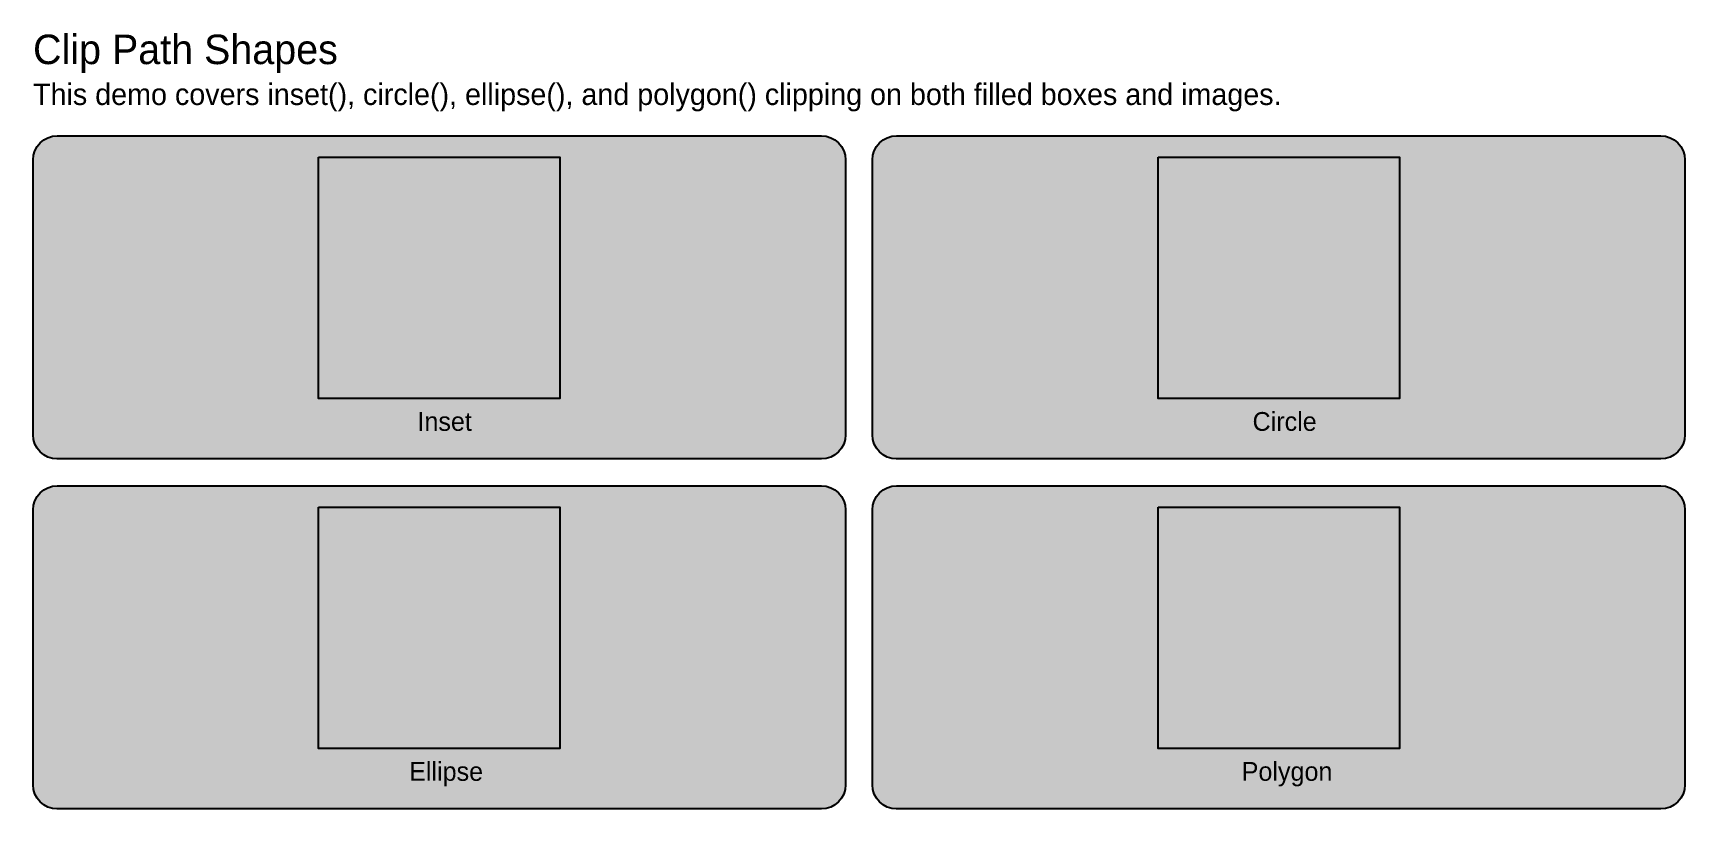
# Model space of a CAD drawing. Extents: x 24 to 1256, y 24 to 603.
import ezdxf

# ---------------------------------------------------------------- set-up
doc = ezdxf.new("R2010")
doc.units = 0

msp = doc.modelspace()

# ---------------------------------------------------------------- hatches: boundary and pattern name
at = {"true_color": 0xffffff}
for points in [[(42, 526), (612, 526), (612, 526), (615.5, 525.7), (618.9, 524.6), (622, 523), (624.7, 520.7), (627, 518), (628.6, 514.9), (629.7, 511.5), (630, 508), (630, 303), (630, 303), (629.7, 299.5), (628.6, 296.1), (627, 293), (624.7, 290.3), (622, 288), (618.9, 286.4), (615.5, 285.3), (612, 285), (42, 285), (42, 285), (38.5, 285.3), (35.1, 286.4), (32, 288), (29.3, 290.3), (27, 293), (25.4, 296.1), (24.3, 299.5), (24, 303), (24, 508), (24, 508), (24.3, 511.5), (25.4, 514.9), (27, 518), (29.3, 520.7), (32, 523), (35.1, 524.6), (38.5, 525.7), (42, 526)], [(668, 526), (1238, 526), (1238, 526), (1241.5, 525.7), (1244.9, 524.6), (1248, 523), (1250.7, 520.7), (1253, 518), (1254.6, 514.9), (1255.7, 511.5), (1256, 508), (1256, 303), (1256, 303), (1255.7, 299.5), (1254.6, 296.1), (1253, 293), (1250.7, 290.3), (1248, 288), (1244.9, 286.4), (1241.5, 285.3), (1238, 285), (668, 285), (668, 285), (664.5, 285.3), (661.1, 286.4), (658, 288), (655.3, 290.3), (653, 293), (651.4, 296.1), (650.3, 299.5), (650, 303), (650, 508), (650, 508), (650.3, 511.5), (651.4, 514.9), (653, 518), (655.3, 520.7), (658, 523), (661.1, 524.6), (664.5, 525.7), (668, 526)], [(42, 265), (612, 265), (612, 265), (615.5, 264.7), (618.9, 263.6), (622, 262), (624.7, 259.7), (627, 257), (628.6, 253.9), (629.7, 250.5), (630, 247), (630, 42), (630, 42), (629.7, 38.5), (628.6, 35.1), (627, 32), (624.7, 29.3), (622, 27), (618.9, 25.4), (615.5, 24.3), (612, 24), (42, 24), (42, 24), (38.5, 24.3), (35.1, 25.4), (32, 27), (29.3, 29.3), (27, 32), (25.4, 35.1), (24.3, 38.5), (24, 42), (24, 247), (24, 247), (24.3, 250.5), (25.4, 253.9), (27, 257), (29.3, 259.7), (32, 262), (35.1, 263.6), (38.5, 264.7), (42, 265)], [(668, 265), (1238, 265), (1238, 265), (1241.5, 264.7), (1244.9, 263.6), (1248, 262), (1250.7, 259.7), (1253, 257), (1254.6, 253.9), (1255.7, 250.5), (1256, 247), (1256, 42), (1256, 42), (1255.7, 38.5), (1254.6, 35.1), (1253, 32), (1250.7, 29.3), (1248, 27), (1244.9, 25.4), (1241.5, 24.3), (1238, 24), (668, 24), (668, 24), (664.5, 24.3), (661.1, 25.4), (658, 27), (655.3, 29.3), (653, 32), (651.4, 35.1), (650.3, 38.5), (650, 42), (650, 247), (650, 247), (650.3, 250.5), (651.4, 253.9), (653, 257), (655.3, 259.7), (658, 262), (661.1, 263.6), (664.5, 264.7), (668, 265)]]:
    msp.add_hatch(color=256, dxfattribs=at).paths.add_polyline_path(points, flags=0)
at = {"true_color": 0xef4444}
msp.add_hatch(color=256, dxfattribs=at).paths.add_polyline_path([(237, 510), (417, 510), (417, 330), (237, 330)], flags=0)
at = {"true_color": 0x3b82f6}
msp.add_hatch(color=256, dxfattribs=at).paths.add_polyline_path([(863, 510), (1043, 510), (1043, 330), (863, 330)], flags=0)

# ---------------------------------------------------------------- linework, layer by layer
at = {"true_color": 0xffffff}
for points in [[(42, 526), (612, 526), (612, 526), (615.5, 525.7), (618.9, 524.6), (622, 523), (624.7, 520.7), (627, 518), (628.6, 514.9), (629.7, 511.5), (630, 508), (630, 303), (630, 303), (629.7, 299.5), (628.6, 296.1), (627, 293), (624.7, 290.3), (622, 288), (618.9, 286.4), (615.5, 285.3), (612, 285), (42, 285), (42, 285), (38.5, 285.3), (35.1, 286.4), (32, 288), (29.3, 290.3), (27, 293), (25.4, 296.1), (24.3, 299.5), (24, 303), (24, 508), (24, 508), (24.3, 511.5), (25.4, 514.9), (27, 518), (29.3, 520.7), (32, 523), (35.1, 524.6), (38.5, 525.7), (42, 526)], [(668, 526), (1238, 526), (1238, 526), (1241.5, 525.7), (1244.9, 524.6), (1248, 523), (1250.7, 520.7), (1253, 518), (1254.6, 514.9), (1255.7, 511.5), (1256, 508), (1256, 303), (1256, 303), (1255.7, 299.5), (1254.6, 296.1), (1253, 293), (1250.7, 290.3), (1248, 288), (1244.9, 286.4), (1241.5, 285.3), (1238, 285), (668, 285), (668, 285), (664.5, 285.3), (661.1, 286.4), (658, 288), (655.3, 290.3), (653, 293), (651.4, 296.1), (650.3, 299.5), (650, 303), (650, 508), (650, 508), (650.3, 511.5), (651.4, 514.9), (653, 518), (655.3, 520.7), (658, 523), (661.1, 524.6), (664.5, 525.7), (668, 526)], [(42, 265), (612, 265), (612, 265), (615.5, 264.7), (618.9, 263.6), (622, 262), (624.7, 259.7), (627, 257), (628.6, 253.9), (629.7, 250.5), (630, 247), (630, 42), (630, 42), (629.7, 38.5), (628.6, 35.1), (627, 32), (624.7, 29.3), (622, 27), (618.9, 25.4), (615.5, 24.3), (612, 24), (42, 24), (42, 24), (38.5, 24.3), (35.1, 25.4), (32, 27), (29.3, 29.3), (27, 32), (25.4, 35.1), (24.3, 38.5), (24, 42), (24, 247), (24, 247), (24.3, 250.5), (25.4, 253.9), (27, 257), (29.3, 259.7), (32, 262), (35.1, 263.6), (38.5, 264.7), (42, 265)], [(668, 265), (1238, 265), (1238, 265), (1241.5, 264.7), (1244.9, 263.6), (1248, 262), (1250.7, 259.7), (1253, 257), (1254.6, 253.9), (1255.7, 250.5), (1256, 247), (1256, 42), (1256, 42), (1255.7, 38.5), (1254.6, 35.1), (1253, 32), (1250.7, 29.3), (1248, 27), (1244.9, 25.4), (1241.5, 24.3), (1238, 24), (668, 24), (668, 24), (664.5, 24.3), (661.1, 25.4), (658, 27), (655.3, 29.3), (653, 32), (651.4, 35.1), (650.3, 38.5), (650, 42), (650, 247), (650, 247), (650.3, 250.5), (651.4, 253.9), (653, 257), (655.3, 259.7), (658, 262), (661.1, 263.6), (664.5, 264.7), (668, 265)]]:
    msp.add_lwpolyline(points, close=True, dxfattribs=at)
at = {"true_color": 0x0f172a}
for points in [[(237, 510), (417, 510), (417, 330), (237, 330)], [(863, 510), (1043, 510), (1043, 330), (863, 330)], [(237, 249), (417, 249), (417, 69), (237, 69)], [(863, 249), (1043, 249), (1043, 69), (863, 69)]]:
    msp.add_lwpolyline(points, close=True, dxfattribs=at)

# ---------------------------------------------------------------- texts
at = {"true_color": 0x000000}
for s, height, p in [('Clip Path Shapes', 22, (24, 579.5)), ('Circle', 14, (933.5, 306)), ('Inset', 14, (310.7, 306)), ('Ellipse', 14, (304.5, 45)), ('Polygon', 14, (925.4, 45))]:
    msp.add_text(s, height=height, dxfattribs=at).set_placement(p)
at = {"true_color": 0x475569}
msp.add_text('This demo covers inset(), circle(), ellipse(), and polygon() clipping on both filled boxes and images.', height=16, dxfattribs=at).set_placement((24, 549))

doc.saveas('drawing.dxf')
